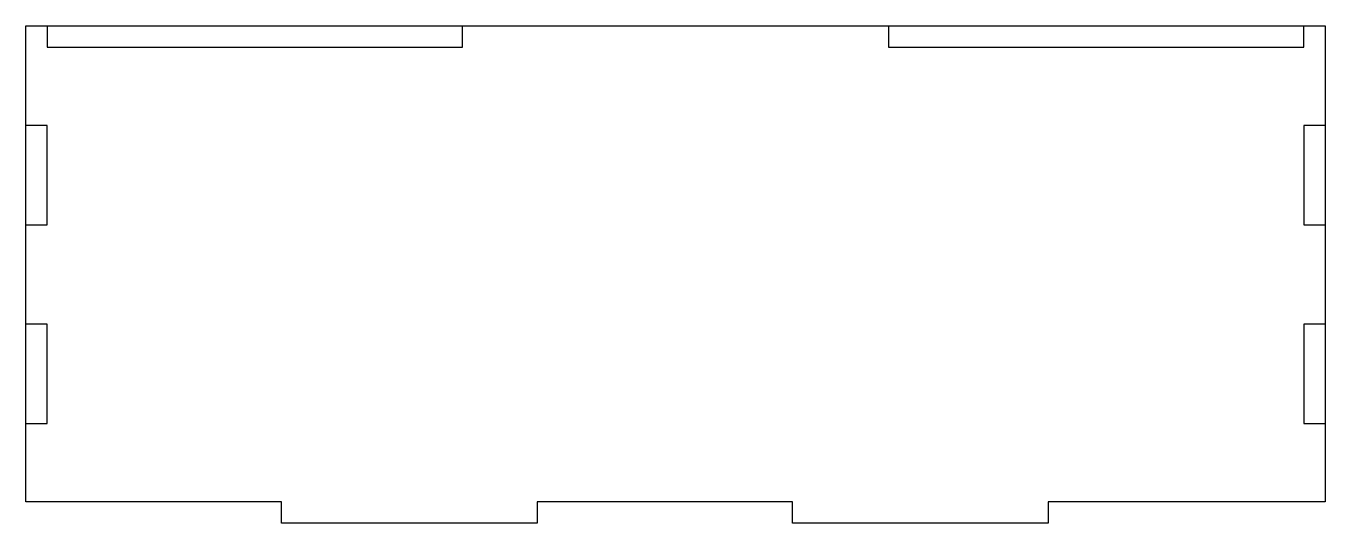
# Model space of a CAD drawing. Header units: millimetres. Extents: x 48 to 231, y 119 to 189.
import ezdxf

# ---------------------------------------------------------------- set-up
doc = ezdxf.new("R2010")
doc.units = ezdxf.units.MM
doc.layers.get('0').update_dxf_attribs({"linetype": 'CONTINUOUS'})

msp = doc.modelspace()

# ---------------------------------------------------------------- linework, layer by layer
for points in [[(192, 119.15), (156, 119.15), (156, 122.15), (120, 122.15), (120, 119.15), (84, 119.15), (84, 122.15), (48, 122.15), (48, 189.15), (231, 189.15), (231, 122.15), (192, 122.15)], [(51, 189.15), (51, 186.15), (109.5, 186.15), (109.5, 189.15), (169.5, 189.15), (169.5, 186.15), (228, 186.15), (228, 189.15), (231, 189.15), (231, 175.15), (228, 175.15), (228, 161.15), (231, 161.15), (231, 147.15), (228, 147.15), (228, 133.15), (231, 133.15), (231, 122.15), (192, 122.15), (192, 119.15), (156, 119.15), (156, 122.15), (120, 122.15), (120, 119.15), (84, 119.15), (84, 122.15), (48, 122.15), (48, 133.15), (51, 133.15), (51, 147.15), (48, 147.15), (48, 161.15), (51, 161.15), (51, 175.15), (48, 175.15), (48, 189.15)]]:
    msp.add_lwpolyline(points, close=True)

doc.saveas('drawing.dxf')
